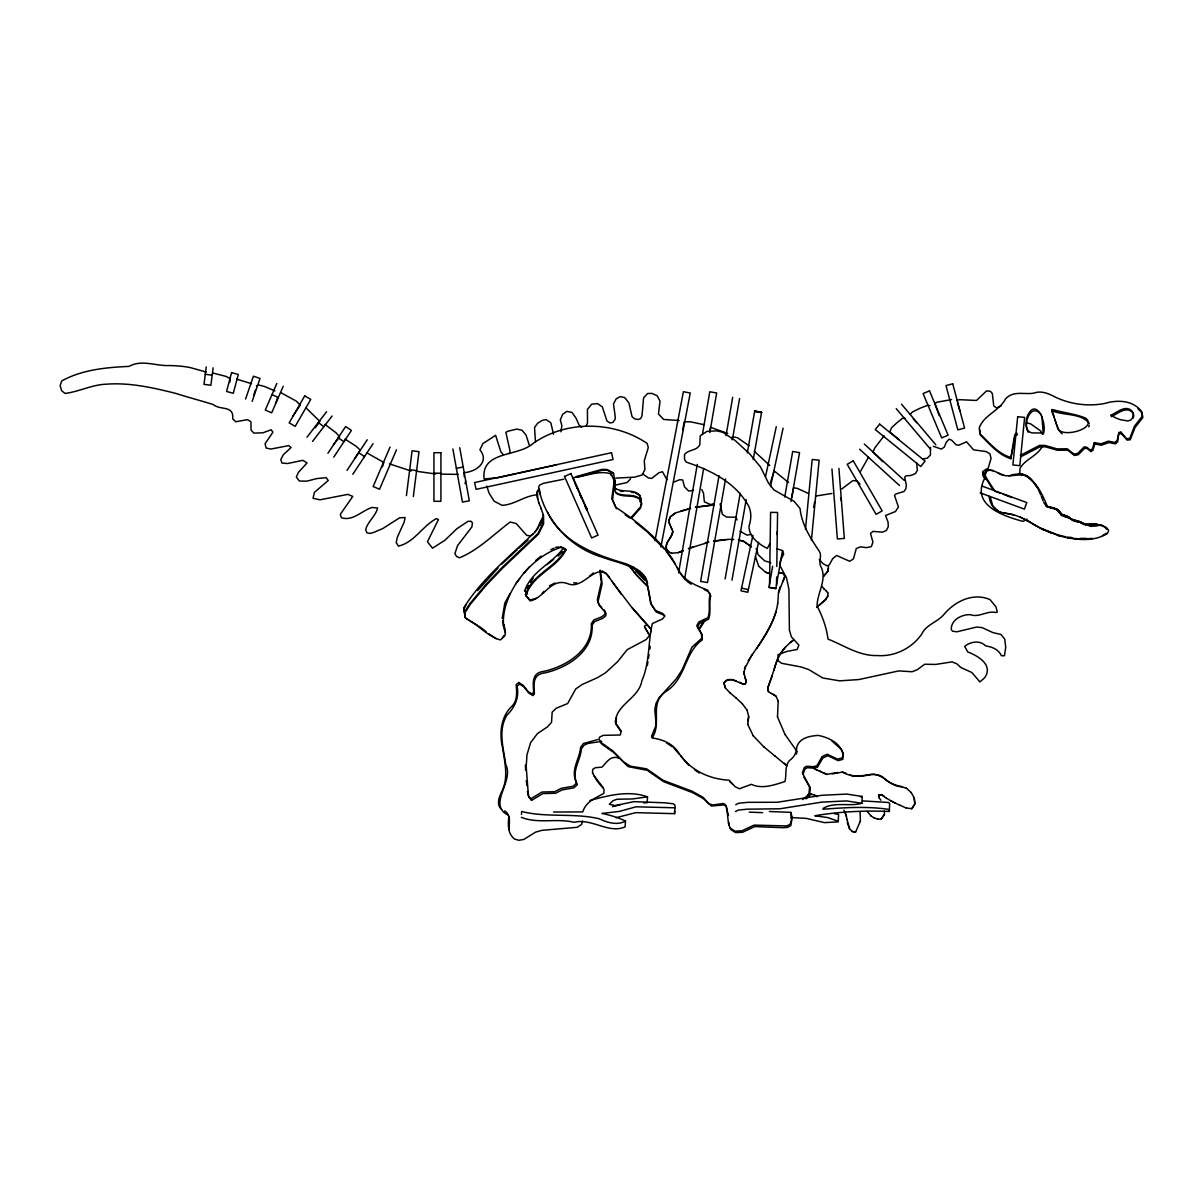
<?xml version="1.0" encoding="UTF-8"?>
<svg xmlns="http://www.w3.org/2000/svg" width="1203" height="1203" viewBox="0 0 1203 1203"><rect width="100%" height="100%" fill="white"/><g stroke="black" fill="none" stroke-linecap="round" stroke-linejoin="round"><path stroke-width="1.5" d="M592.598 772.973L592.613 769.484L595.335 767.694L601.906 767.183C607.049 762.221 610.342 754.807 619.455 758.266M769.544 585.169L770.597 512.358L777.574 512.463L776.792 566.478M776.521 585.275L776.642 576.944M884.37 811.138L884.431 814.611L881.152 819.243L878.055 819.168M743.665 671.845L746.191 681.063L745.409 683.815L742.898 684.071L731.815 679.379M743.725 674.447L745.334 666.131M777.228 534.643L777.303 531.576M747.77 724.417L748.732 716.627L747.093 710.191M777.514 716.868L778.191 701.169M791.183 817.529L806.431 818.416L824.446 822.626L838.19 821.875L838.596 814.521L833.95 813.514M838.341 821.348L827.799 817.604L814.807 815.754C839.544 811.649 864.145 810.431 889.318 811.454L888.22 809.303C866.521 806.145 844.506 807.589 822.987 809.258L823.228 808.341C834.491 801.514 849.333 806.837 861.904 803.288L862.175 796.461L846.762 794.085L822.085 795.273L777.364 802.266L747.815 802.341L738.702 803.213L735.755 804.702M889.318 811.454L889.649 803.514L888.476 802.476L862.611 800.897M1019.693 474.508L1020.024 468.313C1025.317 458.944 1037.437 456.132 1042.174 446.433M521.485 814.401L521.651 811.469C546.643 817.92 573.981 812.687 599.455 818.837C607.124 822.657 617.771 825.679 625.47 821.017C617.981 817.499 610.237 815.153 602.026 813.439L619.41 811.393L636.041 806.807L674.943 807.799L674.597 813.664L635.695 812.657L615.936 817.739M625.47 821.017L625.124 826.882C608.477 834.145 591.726 817.86 574.087 822.311C556.778 818.025 537.861 824.055 521.305 817.333M589.861 800.491C608.417 795.439 628.763 790.1 647.515 796.852L647.169 802.717L643.755 802.897M710.823 595.635C708.597 603.38 711.394 611.771 708.582 619.154L699.484 623.44L697.424 627.124L702.146 634.943L702.341 639.846C684.958 651.815 685.815 677.349 668.011 690.071C647.425 702.311 662.763 722.206 652.221 737.77M535.455 441.922L534.553 427.486L537.681 423.23L542.117 420.418L546.057 419.576L550.824 422.764L553.53 434.253M616.447 717.935L615.996 724.176L620.793 731.334M777.785 603.635L778.491 592.553L779.995 586.974M1042.76 432.749L1040.941 432.915A38.947 38.075 -19.5 0 1 1035.272 432.869C1025.136 434.403 1024.896 422.809 1027.362 416.103C1036.219 396.013 1047.557 423.907 1043.257 434.133L1041.903 416.133M983.242 474.689L983.452 472.012M649.951 648.973L650.176 646.297M1013.588 441.351L1013.813 438.704M805.469 529.335L812.19 459.486L819.138 460.147L811.408 540.312M614.086 486.598L614.718 480.298M614.282 488.974L615.064 481.095L613.35 472.944L607.064 469.471L602.071 469.365L576.117 476.599M650.988 631.876L651.274 628.989M406.419 495.636L412.088 450.794L419.005 451.666L413.336 496.508M206.209 366.96L203.984 384.358L210.901 385.246L213.126 367.832M582.598 821.063L581.605 824.431L577.245 827.303L541.771 830.356L535.53 832.16L523.906 839.423L518.914 840.28L514.643 839.108C507.395 833.514 508.102 824.536 508.749 816.672M710.131 429.727L710.462 427.306L727.725 433.471M560.974 431.802L561.846 425.546L560.312 419.817L562.658 414.343L566.884 411.366L571.966 412.449L576.072 418.178L579.064 425.08L581.696 427.351M732.025 439.787L732.477 436.689L737.484 437.727L749.048 445.757M1133.286 413.847L1132.7 417.817L1130.76 420.073L1127.843 420.945L1120.474 419.742A47.549 46.496 -19.5 0 1 1110.955 415.261C1117.301 412.148 1126.264 404.163 1132.474 411.591L1133.782 415.215L1133.376 417.862M803.018 774.341L804.987 768.988L807.439 767.709L813.845 768.176L817.499 767.198L822.867 757.965L827.875 755.695L838.205 760.642L842.807 759.349L843.408 753.755L841.108 749.243L831.829 740.883M647.349 665.515L647.936 661.83M648.507 658.161L649.079 654.477M748.627 716.462L747.875 721.063M229.698 382.343L230.284 378.84L226.329 376.479L213.066 373.095M796.506 754.191L796.972 751.394M502.222 618.372L504.809 603.124L510.027 593.56M614.237 480.884L611.816 498.448L615.831 507.305C636.748 521.275 657.094 537.26 671.77 557.921C677.379 567.26 681.289 578.402 691.214 584.207M678.582 572.839L697.274 464.433M702.477 434.163L709.785 391.772L716.672 392.96L709.83 432.599M684.522 579.455L703.68 468.283M719.033 475.711L700.612 581.395L707.484 582.583L725.559 478.929M726.01 435.666L732.687 397.366M732.657 438.238L739.574 398.569M772.642 566.342L768.958 587.455L775.83 588.643L782.401 550.974M784.732 497.034L792.687 451.471L799.559 452.659L791.033 501.561M725.123 578.944L740.236 493.215M747.334 452.914L754.717 411.02L761.589 412.223L753.258 459.531M731.995 580.162L746.191 499.591M655.018 540.598L683.394 391.697L690.251 393.005L660.928 546.899M777.664 603.47C775.409 620.162 766.01 634.808 756.702 648.477M672.703 531.109C672.342 538.042 662.597 543.861 667.59 550.974L668.312 551.56M979.708 429.381L980.385 435.11C989.437 443.832 998.445 454.899 1010.746 458.704L1014.595 435.516L1015.362 433.681L1017.076 433.215M1010.746 458.704L1015.091 436.884L1015.843 435.05L1017.558 434.599M682.612 430.328L684.236 421.712L690.597 421.847L703.845 424.629M465.065 483.651L465.606 480.989M791.875 497.185L793.514 487.801L797.439 488.418L808.1 493.335M1010.264 457.32C997.949 453.516 988.941 442.448 979.904 433.727L979.212 427.997C983.723 415.035 999.227 411.14 1005.482 398.96C1013.407 390.268 1024.234 394.779 1033.798 393.155C1040.986 390.328 1048.535 393.501 1054.896 396.9C1070.264 404.328 1088.023 406.674 1104.775 403.456C1117.286 399.637 1132.76 400.103 1141.452 411.306L1142.354 416.178L1134.534 426.118L1129.737 438.388L1126.594 438.749L1120.94 432.163L1118.895 432.509L1117.181 440.403L1114.865 442.509L1108.429 441.155L1100.865 443.847L1094.294 442.599L1092.519 448.779L1090.429 450.193L1086.775 447.23L1084.204 446.869L1077.693 453.411L1073.903 454.087L1067.196 448.779L1057.091 448.899L1044.986 445.456L1039.542 445.366L1020.309 455.411M1118.895 432.509L1117.677 441.787L1115.346 443.892L1108.925 442.539L1101.362 445.23L1094.775 443.967L1094.294 442.599M752.913 535.26L740.973 590.808L747.785 592.282L758.552 542.252M765.544 476.538L776.266 426.704M770.521 486.613L783.078 428.178M255.292 390.088L253.938 394.855M828.506 568.297L827.859 571.064L823.604 576.072M277.487 397.922L275.953 402.779M778.597 592.718L784.807 576.162M774.326 668.627L777.514 658.913M774.04 670.191C776.597 658.236 783.288 647.049 793.589 640.237M773.935 670.026L767.89 687.89L768.431 691.59M745.409 683.815L746.086 680.898L744.868 677.424M293.081 415.832L300.284 405.125L296.149 401.005L281.442 392.99M985.618 476.659C969.528 504.418 1001.708 515.606 1023.001 521.395L1027.046 519.079M640.522 505.967L641.41 503.095L640.342 499.35C633.68 492.629 623.229 497.546 615.891 492.493M639.846 501.696L640.733 498.809L639.665 495.08C633.004 488.358 622.568 493.29 615.229 488.238L613.921 485.365M769.92 543.485L767.303 548.448C758.582 543.967 748.883 536.989 749.018 526.132C751.619 518.358 751.785 509.726 746.687 502.869C733.289 481.17 709.605 469.922 686.327 462.163L684.522 459.546L684.537 454.493C688.311 449.396 696.958 450.945 699.815 444.689L700.206 435.817L706.928 431.411L716.717 430.839L722.823 432.268L735.228 440.599L749.379 453.546L760.491 466.929L768.537 483.185L773.965 489.937L794.07 501.305L800.04 508.493C801.724 524.598 810.566 538.403 819.438 551.47C822.16 555.966 818.506 561.094 820.536 565.876C827.859 579.38 817.063 592.387 817.108 606.056C822.596 616.703 826.491 627.44 828.025 639.139C843.95 645.274 858.822 656.056 877.167 655.56C890.927 656.597 904.611 651.5 914.731 642.191A52.195 52.195 0 0 0 921.693 634.161C926.355 624.222 937.964 622.101 944.34 613.966C955.362 601.034 973.438 592.327 990.039 599.635L995.964 606.883L997.287 612.071L995.768 612.507C987.287 610.342 979.242 617.891 970.235 614.688C961.768 614.222 950.505 620.177 951.332 629.786L952.626 631.229L956.926 631.801L976.716 627.019L982.219 627.665L992.971 632.613L1001.001 634.477L1004.731 639.169L1005.723 647.364L1004.475 655.755L1001.482 655.74C998.249 649.169 992.189 646.943 985.663 645.936C980.204 639.936 970.415 641.56 964.671 646.372L967.753 651.951C977.994 655.8 993.678 665.003 984.61 677.785L979.904 681.936L971.889 672.537L960.791 667.47L956.941 663.891L952.054 661.891L935.648 664.432L924.641 664.251L917.197 669.785L912.009 671.755L898.852 670.898L858.912 679.545L839.679 680.853L822.807 677.996L808.717 669.575L801.048 666.928L781.574 663.304L777.98 660.658L778.04 654.703L786.687 651.485L797.153 649.47L798.882 645.094L791.439 636.943L789.409 630.252L788.912 589.244L786.506 577.786L779.679 565.124L780.552 560.433L783.649 554.057L782.792 550.673L776.642 548.673M382.449 466.824L383.817 462.448L366.915 452.914M509.29 453.561L510.057 451.095L505.861 432.313L507.771 431.291L516.688 429.08L521.997 430.238L526.057 435.035L529.32 445.2M987.738 469.606L991.046 458.448L989.919 453.802L985.874 451.501L973.573 449.862L966.55 441.817L958.626 445.275L955.964 444.659L951.678 440.223L949.107 439.14L946.28 442.283L944.205 447.2L941.317 449.095L933.302 446.283M1057.332 426.689C1058.249 439.712 1099.046 428.764 1085.617 418.118C1075.482 413.952 1064.294 412.915 1053.783 409.862C1049.106 408.659 1053.843 415.306 1054.114 417.561M1051.918 409.426L1055.302 420.824M674.943 807.799L674.958 805.093L673.229 803.769L664.943 802.822L633.966 801.649L615.004 805.574L609.335 804.311L612.838 800.822L616.823 799.258L632.613 798.927L647.515 796.852M674.597 813.664L674.612 810.942M245.577 399.035L253.412 376.193L260.013 378.449L252.179 401.291M744.446 669.139L752.146 654.432M782.988 581.726L784.912 576.327L782.687 573.019L779.379 572.944M1094.775 443.967L1093.001 450.163L1090.926 451.576L1087.256 448.614L1084.7 448.253L1078.189 454.794L1074.399 455.456L1067.693 450.163L1057.572 450.283L1045.482 446.824L1040.039 446.749L1020.791 456.794M1088.745 426.885L1089.347 425.26M776.191 611.094C770.582 629.56 758.657 644.883 748.206 660.778M772.371 675.53L767.77 687.725L768.311 691.424L770.627 693.154M668.913 520.719L670.597 516.673L675.454 513.125M390.058 447.05L373.141 486.523L379.546 489.26L396.464 449.802M563.621 547.816C552.613 563.38 531.531 570.989 524.794 590.598L527.32 594.026M560.628 546.613L565.575 549.139C556.523 567.5 532.057 573.831 525.47 594.899L530.162 600.883C544.177 598.252 550.508 577.59 567.545 583.56C583.786 591.049 596.748 559.215 609.47 577.666M565.575 549.139L565.921 549.936C556.869 568.297 532.418 574.628 525.831 595.696M735.499 811.529L738.447 810.055L747.559 809.168L779.905 808.792L821.829 802.115L846.506 800.912L861.904 803.288M276.825 383.486L265.277 410.043L271.683 412.824L283.231 386.268M847.258 822.521L849.529 828.732L852.325 831.589L855.634 832.025L860.25 821.378M585.921 426.313L587.515 423.02L587.41 409.441L591.665 404.178L597.59 403.591L602.357 406.915L606.913 420.93L609.861 422.93L612.944 422.403L615.034 419.456L615.259 416.96L613.5 403.832L616.222 398.779L620.372 396.599L624.823 397.622L628.943 403.08L632.056 416.659L634.522 418.809L637.876 419.516L640.658 418.599L642.011 415.697L643.575 397.862L647.59 393.516L652.041 393.426L657.199 395.772L660.011 401.2L658.477 414.027L663.71 419.471L679.109 420.509M542.598 518.704L537.47 529.019L535.079 531.576M540.042 525.44L542.974 519.546M466.328 604.372L464.072 608.853L465.456 618.207C477.802 624.116 487.275 636.387 500.373 639.951L504.613 636.146L505.516 633.169L503.2 625.124M464.388 612.312L469.922 603.575L485.982 584.387L502.072 567.53L538.132 533.29L543.26 522.959L543.185 514.719M464.734 613.094L470.268 604.372L486.328 585.184L502.433 568.327L538.493 534.072L543.621 523.741L543.545 515.516L541.064 508.403M770.386 482.659L774.206 470.914L788.582 482.538M542.794 517.501C538.598 523.546 537.591 532.749 530.117 535.846L526.703 535.365L516.207 523.531L510.162 522.027C493.831 534.252 478.238 550.177 459.546 557.786L456.584 556.478L454.899 553.666L457.576 545.621L471.862 526.944L472.493 522.884L470.944 521.23L467.952 521.365L456.809 528.794L444.884 540.282L432.509 548.162L427.426 541.756L438.403 519.666L436.478 518.583C422.554 525.846 414.133 542.673 398.434 546.087L396.208 542.613L397.366 537.155L404.103 522.237L405.125 517.516L399.591 517.831L382.689 528.613L373.396 532.538L369.938 533.425L366.84 532.794L365.667 529.546C367.877 521.395 375.637 516.147 377.652 507.967L371.953 507.471C361.953 510.658 352.674 521.516 341.411 517.711L340.284 514.403L352.765 496.418L347.923 494.373L320.028 499.801L313.051 498.313L314.374 492.418L328.239 480.493L326.224 477.636L316.6 478.614L307.066 481.125L299.321 481.05L296.329 477.05L298.449 472.343L307.036 462.96L302.87 460.328L287.622 463.516L281.908 463.035L280.78 459.561L283.397 454.644L291.066 447.546L288.78 445.606L271.036 449.035L266.179 448.087L265.066 443.787L272.931 432.178L271.111 429.772L262.84 432.839L253.878 433.095L251.036 430.042L250.946 421.742L247.427 419.652L235.758 421.757L232.705 418.809C234.029 404.794 220.435 410.689 213.247 404.539C201.066 400.704 188.39 397.471 176.074 393.486C153.428 387.742 129.593 382.374 106.21 384.193C91.969 384.689 78.842 391.757 65.082 393.426L61.684 390.764L60.15 385.742L61.699 380.96C81.804 369.772 106.135 367.366 128.932 366.419C141.759 359.291 155.458 366.043 168.961 365.562A122.631 122.631 0 0 1 189.879 367.471L206.224 372.073M860.34 471.636L868.476 457.26M813.574 507.305L814.687 502.207M526.944 588.462L528.734 585.5M530.508 582.538L533.185 578.072M354.855 458.388L360.148 450.087L356.208 446.283L344.99 439.08M699.424 627.936L704.808 619.515M699.785 628.733L705.153 620.312M911.754 808.611L914.791 803.875L914.19 797.95M827.784 595.981L825.318 599.771L819.093 605.079M327.908 453.32L345.622 426.554L351.426 430.403L333.727 457.17M347.005 470.403L367.261 439.787M352.825 474.253L373.08 443.636M315.291 427.757L319.863 421.456L305.938 407.757M333.502 444.614L338.494 438.223M881.032 819.078L884.31 814.446M640.071 507.41L631.049 517.561M539.064 488.914L537.109 491.486L536.718 495.05L538.839 502.944M539.41 489.711L537.455 492.283L537.681 499.125M306.991 437.17L326.569 411.757M312.524 441.426L332.103 416.012M515.44 584.192L519.726 578.628M524.012 573.064L529.636 566.598M780.867 652.808L785.273 647.124M502.373 637.77L504.268 635.349M884.055 435.832L874.746 448.012L873.032 452.042L882.686 461.621M477.576 590.613L498.057 567.981M542.222 593.335L543.861 591.41M910.205 414.358L912.415 411.982L919.829 408.328L927.408 405.351L929.934 405.561M532.673 534.132C508.583 557.44 481.456 579.199 463.696 607.996L465.095 617.41L469.486 620.808M630.643 478.779L627.124 482.493L614.252 485.365M600.357 570.297L602.132 583.771L598.147 601.244L599.109 605.139L606.117 613.395L605.695 615.906L602.553 618.417L594.583 621.59L592.117 625.319C593.65 651.334 567.515 667.891 544.718 672.928C531.711 674.387 534.192 685.379 534.373 693.966L532.899 695.514L532.102 693.936L533.576 692.372C533.395 683.8 530.914 672.808 543.921 671.334C566.718 666.297 592.853 649.74 591.32 623.74L593.786 619.996L601.756 616.823L604.898 614.312L605.32 611.801L603.936 609.756M558.222 556.057L562.733 551.621M631.395 518.343L640.417 508.207L641.755 503.892L640.688 500.147C634.026 493.425 623.575 498.343 616.237 493.29L613.936 488.177M501.771 564.102L517.32 549.621M823.724 576.237L827.965 571.245L828.446 566.087M518.613 548.403L528.102 540.012M589.53 576.237L593.38 572.899M816.702 607.41L825.423 599.936L827.905 596.147L827.739 592.673M802.732 799.574L808.927 794.266L809.604 786.612L803.905 777.243M805.86 798.927L809.589 795.739L810.251 788.1L802.371 772.867L804.326 767.514L806.792 766.236L813.198 766.702L816.852 765.725L822.22 756.492L827.228 754.221L837.559 759.168L842.16 757.875L843.108 755.409C841.905 743.574 828.672 737.469 818.311 735.409C809.935 735.965 799.484 737.725 796.777 747.123C796.657 752.552 793.92 757.559 789.394 760.582C784.176 766.792 786.912 774.642 784.912 781.574C774.221 784.837 762.341 789.499 751.379 784.341L739.379 788.762L735.108 786.702L729.093 780.191C709.078 779.198 689.77 769.98 678.642 752.792C672.883 743.71 662.928 739.514 652.733 738.056L651.575 736.296L656.176 725.018L654.778 709.469L656.011 703.424L658.943 697.905L675.996 679.124L681.951 670.191L691.951 647.169L701.68 638.372L701.499 633.47L696.778 625.65L698.823 621.966L707.935 617.665C710.747 610.297 707.95 601.906 710.176 594.162L707.319 589.936C695.394 585.35 682.402 580.237 677.124 567.44M535.651 560.568L541.094 556.057M532.102 693.936L527.997 691.499L523.47 685.59L518.854 682.507L516.177 684.612C516.809 692.612 517.786 701.755 510.583 707.469C500.403 718.462 499.425 734.462 502.659 748.401C504.719 761.995 508.418 776.672 502.568 789.83C499.816 795.514 495.516 804.281 501.561 809.333M532.899 695.514L528.794 693.078L524.267 687.184L519.651 684.086L516.974 686.206C519.606 697.439 514.764 707.364 506.839 715.319C497.681 730.492 503.621 748.311 505.741 764.506C514.463 781.514 486.974 804.551 508.117 815.063M546.929 564.643L553.621 559.395M790.221 642.417L793.469 640.071M841.844 488.929L852.882 480.583L856.897 480.989L860.025 483.997M612.492 806.672L620.372 804.717M1102.414 535.636L1106.444 533.245M647.199 624.628L644.387 626.177L649.53 635.53L646.191 639.545L627.109 649.74L617.545 661.755L605.47 672.823L597.665 677.575L582.072 684.552L575.756 688.928L567.651 703.544L556.207 708.251L552.162 712.146L551.545 722.371L547.32 726.958L537.425 733.619L530.598 742.672L526.974 754.852L526.192 766.717L528.237 793.093L529.004 797.303L531.546 800.341L542.854 793.619L555.53 793.258L562.087 789.92L574.011 787.8L577.32 784.657C570.944 771.123 580.222 761.725 581.425 748.867L584.192 745.123L588.072 743.424L601.711 741.334M549.395 585.831L554.989 583.034M550.869 549.711L554.042 548.162M564.553 476.493L570.899 473.606M713.379 503.636L710.898 504.689L704.387 501.846L703.499 493.215L701.785 489.471M1000.941 406.073L996.58 407.832L993.753 406.012L992.34 393.561L990.46 391.351L986.535 390.87L976.535 400.464L959.182 399.667L956.731 400.644M529.049 796.732L530.749 798.762L542.057 792.025L554.733 791.679L561.29 788.326L573.214 786.206L576.523 783.063C570.147 769.529 579.425 760.131 580.628 747.274L583.395 743.529L597.47 739.619M256.45 385.892L258.765 384.975L264.81 386.584L274.885 390.915M678.281 552.523L683.334 550.538M683.439 550.703L678.402 552.688L671.56 553.154M688.477 548.538L708.717 542.267M688.582 548.703L693.785 546.688M673.56 482.238L679.71 479.696L682.748 480.012L684.447 486.794L688.763 491.08L693.499 490.313M986.731 468.824L982.64 471.711L983.092 476.117L985.648 479.275M750.943 534.327L747.168 535.185L739.995 531.26M832.296 773.89L842.371 772.1L846.115 773.334M837.604 772.506L826.807 774.341L823.017 772.762M577.951 476.944L602.432 470.162L607.41 470.268L613.695 473.741M680.868 511.095L690.447 508.313M690.552 508.478L675.349 512.959L670.477 516.508L668.808 520.553L669.815 524.869M551.275 465.997L556.147 465.005M536.343 598.282L529.816 600.086L525.47 594.899M815.679 496.057L831.965 493.456M516.267 473.726L498.674 477.591L484.102 478.989C480.929 450.599 517.576 457.08 532.824 443.666C565.906 420.012 613.891 420.824 647.124 443.396L648.282 447.591L644.267 460.734L644.943 469.516L642.071 475.05L634.492 477.155L615.891 478.102M518.027 473.35L549.545 466.388M563.831 479.185L543.41 483.32L539.606 485.125L538.598 487.14C544.493 520.057 570.267 547.846 602.372 557.23C617.049 562.824 635.319 565.034 645.695 578.177M705.289 542.809L708.612 542.102M713.574 541.034L725.815 539.515M713.695 541.215L727.71 539.53M536.869 494.839C524.478 495.801 514.523 504.764 502.072 505.335L494.147 501.2L489.065 493.095L486.794 486.087M860.416 796.792L862.175 796.461M951.588 399.576L936.851 402.238L934.926 403.787L939.242 415.667M456.358 468.298L463.23 467.065M880.897 800.221L879.122 797.8L878.912 795.003L881.438 794.566L886.641 798.446M878.912 795.003L881.543 794.732L884.28 796.461M1119.376 433.892L1121.437 433.546L1127.091 440.118L1130.218 439.772L1135.03 427.501L1142.85 417.561L1141.948 412.689L1137.963 408.749M555.636 547.395L558.974 546.869M1091.617 524.343L1083.963 524.192M1009.122 475.892C1030.46 467.426 1041.181 491.29 1047.663 507.14M923.092 458.824L927.212 458.253L930.445 455.02L930.46 447.321M695.454 507.155L713.755 504.809M695.575 507.32L713.86 504.974M730.296 679.439L725.8 680.612L724.011 682.958L725.289 687.921M808.251 794.311L814.04 794.717M808.356 794.476L811.935 794.145M1092.474 538.433L1080.745 539.064L1067.572 537.786M745.289 683.65L742.792 683.905L739.484 682.281M553.515 812.04L582.748 811.905C585.966 801.409 595.47 798.236 603.876 793.303L604.011 789.243L596.974 780.807L592.447 772.747M905.092 418.208L902.265 418.418L896.927 422.809L891.664 427.591L889.709 431.997L899.273 439.772M1085.783 524.583L1093.392 523.786L1101.933 525.335M727.604 539.35L733.83 539.455M1080.189 538.403L1086.159 538.373M433.937 473.2L440.915 473.23M1052.399 410.809C1063.978 415.832 1081.136 412.809 1089.256 423.426M749.274 812.145L762.612 812.657M573.636 582.854L576.854 582.899M440.749 474.147L458.358 474.358M779.499 573.109L782.792 573.184M726.702 807.348L728.492 823.739L730.747 829.484L735.559 832.611L742.492 832.296L754.792 826.581L782.882 827.679L787.514 827.408L790.822 825.679L792.206 817.198L790.717 812.356L769.409 811.499M1077.918 520.809L1072.865 520.162M1094.204 524.072L1097.647 524.343M1099.091 525.335C1088.745 528.538 1081.647 521.049 1072.053 519.861M1065.091 515.47L1059.993 513.666L1056.505 508.944M416.418 471.26L435.591 473.967M1062.294 514.944C1069.452 515.23 1073.467 523.125 1081.001 522.192M1067.001 537.124L1071.783 537.515M409.697 469.681L416.614 470.599M906.175 807.905L911.874 808.777L914.912 804.04L914.295 798.115L911.212 792.506M993.407 470.749L989.257 470.223L986.655 471.155L984.956 475.786L995.031 491.335L1000.279 493.23M205.277 374.283L212.194 375.186M620.252 491.155L622.763 491.486M852.22 831.423L855.634 832.025M1004.114 513.14C1015.708 514.012 1026.189 519.44 1035.768 525.696M1019.422 473.411L1026.625 475.681L1029.888 477.922M1018.896 473.501L1022.896 474.117M1024.535 475.185C1015.497 473.696 1005.979 478.944 997.603 472.599M902.385 786.582C889.964 787.484 883.634 772.958 871.062 774.506C861.168 776.807 851.243 777.379 842.265 771.935M1049.046 506.944L1057.302 509.245L1059.723 512.448M1053.828 507.861L1046.099 506.102M1050.49 507.937C1059.016 506.628 1060.204 517.591 1068.339 516.869M1013.843 514.914L1000.054 512.162M768.988 587.29L775.86 588.493M754.687 411.185L761.559 412.403M754.657 411.411L761.529 412.614M631.199 492.132L634.086 492.689M741.544 588.147L748.356 589.605M1067.407 516.523L1062.324 514.989L1058.851 510.267L1046.745 506.794L1043.618 502.237M738.447 539.967L743.243 541.019L751.364 546.628M738.552 540.132L743.349 541.185L751.484 546.794M1080.083 521.846L1073.437 520.839L1068.008 516.794M1103.377 526.328C1095.136 522.658 1085.392 528.734 1078.715 520.884M1057.362 534.734L1065.241 536.703M1058.76 535.711C1074.384 539.801 1092.865 542.463 1107.361 533.576L1108.715 530.538L1106.971 528.057L1102.444 525.997M236.765 379.171L251.517 383.697M1027.527 423.005L1030.73 423.922L1040.7 430.99L1042.369 434.042M1003.167 494.238L1011.918 497.561M770.747 562.718L764.627 560.824L758.146 554.718L756.236 548.478M849.784 774.943C860.596 779.303 872.761 769.98 883.137 777.333C889.303 784.702 898.4 785.348 906.641 788.401M826.927 774.506L819.228 770.837M389.471 463.877L411.17 471.02M736.176 680.703L727.98 679.515L723.89 682.793L725.183 687.755L730.071 692.943M874.355 817.92L878.16 819.333M1058.174 535.034L1041.933 528.673M1059.693 536.057L1042.565 529.38L1026.159 520.012M817.454 770.206L821.183 771.845M982.595 486.283L1026.791 502.583L1024.385 509.14L980.174 492.839M1060.911 515.17L1091.572 526.478M663.424 614.974L656.146 611.951L651.274 604.507L648.252 588.808M817.574 770.371L813.784 768.1M668.838 552.012L671.665 553.32M770.521 692.988L776.146 696.357M899.949 805.213L906.28 808.07M1041.121 528.373L1051.422 533.17M271.968 394.674L278.344 397.486M1003.858 475.275L992.49 470.418L988.34 469.877L985.723 470.809L984.039 475.441L992.55 488.974M726.056 806.025L723.68 804.972L711.379 806.025L703.725 798.837L692.717 792.672L663.71 781.739L647.274 770.326L628.192 766.627L613.56 752.416L601.56 743.89L599.56 740.732M900.07 805.393L890.581 800.762M704.116 589.575L707.966 591.41L709.875 594.222M1101.136 525.034L1105.557 527.079M995.693 509.771L998.505 511.125M1000.986 512.493C993.873 510.358 989.768 503.486 989.212 496.373M895.483 803.318L886.536 798.281M565.921 549.936L560.989 547.395C530.658 556.463 500.628 594.417 503.561 625.921M1033.392 524.358L1043.482 529.711M470.884 621.545L477.741 625.425M1020.37 517.125L1027.633 521.019M610.673 474.809L611.68 475.35M813.92 794.551L817.228 796.762M871.243 816.175L874.476 818.085M601.996 570.899L606.282 573.335L621.44 594.477M496.222 638.748L488.869 633.831M1066.008 515.546L1071.287 519.425M730.101 828.01L734.913 831.138L741.845 830.822L754.146 825.108L786.852 825.935L790.176 824.205L791.454 820.416L790.717 812.356M635.515 492.959L638.537 494.944M338.148 437.832L343.953 441.712M358.72 452.689L364.524 456.569M694.717 769.905L699.394 773.033M666.522 742.883L672.041 746.612M1025.813 475.38L1032.369 480.929M1027.332 476.403L1029.497 477.892M813.905 768.266L816.1 769.785M625.199 514.809L629.56 517.831M754.266 451.23L769.755 465.456M1080.565 521.891L1083.106 523.455M773.183 694.146L776.025 696.191L778.296 701.334M479.065 626.252L486.042 631.575M318.314 422.464L323.833 426.749M774.958 755.965L786.912 765.905M324.945 424.388L336.163 432.869L339.682 436.915M998.159 511.14L992.791 505.831L990.129 496.719M635.244 522.117L647.8 532.343L664.131 548.839M763.875 746.852L775.063 756.131M1062.084 433.877L1058.926 430.403L1056.399 424.148M729.95 692.778L735.815 697.77M1132.97 412.975C1126.76 405.531 1117.782 413.531 1111.437 416.644L1110.955 415.261M758.627 566.147L765.634 572.252A20.406 20.406 -33.8 0 0 769.318 573.47M824.04 588.944L826.326 591.004M729.74 781.664L732.657 784.221M1068.82 517.095L1070.7 518.749M864.31 444.057L904.19 480.358M859.619 449.215L899.498 485.516M642.477 473.681L648.492 478.027L651.695 478.418L658.883 472.764L662.447 471.726L667.018 479.817M906.521 788.236L911.318 792.687M735.695 697.605L742.311 703.785M668.943 552.177L666.868 549.455M504.643 810.852C511.786 815.378 508.674 823.333 509.17 829.95M784.371 763.303L786.807 765.74M1030.595 478.629L1037.693 488.027L1040.73 494.959M646.778 581.62L633.214 567.199M635.635 570.733L644.597 579.861M647.485 585.966L635.966 574.222L629.786 566.162M647.846 586.763L636.312 575.019L629.109 565.605M753.228 735.8L763.98 747.018M913.288 419.035L916.806 422.734M650.492 628.297L632.207 607.65M650.838 629.094L632.552 608.432L611.56 580.793M819.288 559.515L822.987 563.651L827.123 565.831L829.348 564.854L832.687 558.643L836.611 555.47L849.694 561.29L853.423 558.869L856.31 548.478L860.641 546.809L866.355 547.651L871.363 546.643L872.927 542.132L870.506 533.335L873.077 531.38L882.431 532.162L886.416 530.463L888.265 526.719L888.085 522.252L885.543 515.501L895.423 511.546L898.446 506.989L894.506 495.441L895.904 493.982L904.055 491.441L905.889 488.659L906.37 485.245L904.671 477.23L905.994 475.877L911.062 475.426L915.498 473.516L917.378 470.283L916.626 462.734M644.853 627.53L648.733 633.936M673.409 747.544L679.304 754.266M680.492 755.649L688.853 765.394M867.198 811.439L871.348 816.341M901.498 404.208L935.829 444.824M896.235 408.659L930.551 449.275M524.794 590.598L526.959 593.184M826.22 590.838L827.844 592.853M601.726 607.726L598.312 603.545L597.35 599.665L601.335 582.177L599.786 570.402M666.161 551.139L675.184 564.057M503.004 454.403L500.824 451.711L495.636 435.321L482.869 443.606L479.922 449.817C489.741 461.877 476.448 471.756 464.102 472.644L464.238 476.614M1041.166 414.554C1030.866 401.997 1022.61 423.877 1028.324 432.238M603.214 787.649L593.756 775.469M822.115 586.417L824.145 589.124M742.206 703.62L747.213 710.356M983.904 476.418L985.092 478.027M1104.745 526.779L1106.489 529.245M784.867 734.251L796.792 751.108M547.56 512.222C562.357 542.884 595.711 554.944 626.177 563.846C635.169 567.681 645.62 572.763 647.59 583.425M1035.106 484.268L1037.031 487.32M720.131 503.892L722.386 514.358L726.627 517.079L735.845 517.245L737.048 519.952M671.981 529.109L669.033 522.628M670.612 526.764L672.823 531.275C672.703 537.561 665.199 541.696 666.402 548.117M616.492 508.779L612.462 499.922L614.883 482.358L611.034 473.877C598.823 469.892 585.35 476.599 572.989 477.651L577.56 488.057M586.778 508.538L580.823 495.576M843.935 810.175L846.536 816.341M849.649 828.897L846.957 819.318M518.854 682.507L519.651 684.086M530.749 798.762L531.546 800.341M747.649 724.251L753.334 735.965M614.297 486.207L615.59 489.08M584.793 505.786L586.763 510.162M570.823 473.411L598.041 535.124L591.65 537.952L564.433 476.238M579.951 494.749L581.335 497.907M576.899 486.568L581.485 497.05M777.394 716.687L784.988 734.416M575.26 483.756L577.275 488.463M538.493 502.147L541.41 509.2M1041.317 496.403L1043.046 500.779M586.132 507.064L587.29 510.087M502.508 620.793L504.839 628.883M1120.94 432.163L1121.437 433.546M1090.429 450.193L1090.926 451.576M1054.82 419.456L1056.039 422.93M755.394 556.387L758.732 566.312M957.498 402.659L959.949 411.155M845.378 813.033L847.062 819.484M1055.542 421.546L1056.881 425.531M640.041 495.937L641.109 499.666M840.506 497.696L841.423 500.899M539.982 493.982L539.245 488.613M527.44 791.499L528.207 795.709M459.741 447.742L469.305 500.839L462.448 502.072L452.869 448.975M503.892 624.613L504.463 628.041M504.583 628.943L505.17 632.372M646.928 581.951L650.628 603.034L655.5 610.477L662.763 613.5L664.913 615.936L662.507 618.959L652.342 623.575C647.936 642.161 649.846 662.642 641.876 680.733C638.883 698.672 615.62 704.356 615.35 722.702L621.259 731.123L620.237 734.988L603.289 735.349L599.53 737.153L598.899 739.259L600.914 742.416L612.913 750.943L623.891 762.176L630.402 766.176L646.628 768.852L663.064 780.266L692.056 791.198L703.078 797.363L708.808 803.769L712.958 805.002L723.033 803.499L725.409 804.551L728.492 815.363M526.328 780.582L526.899 785.619M728.928 822.416L729.153 825.213M838.912 468.403L844.341 538.433L837.378 538.959L831.95 468.944M879.032 795.183L879.228 797.98M525.395 765.123L525.636 770.311M860.115 811.92L860.371 821.544M769.198 573.305A20.406 20.406 -33.8 0 1 765.529 572.087M1017.678 416.719L1012.866 464.975L1019.813 465.666L1024.625 417.411L1017.678 416.719M231.593 372.629L226.555 391.471L233.292 393.276L238.329 374.449L231.593 372.629M304.72 395.907L289.156 422.87L295.201 426.358L310.765 399.396L304.72 395.907M879.649 424.148L875.243 429.561L920.716 466.523L925.122 461.11L879.649 424.148M853.243 460.809L847.213 464.298L876.115 514.373L882.16 510.884L853.243 460.809M929.513 390.87L923.077 393.576L941.678 437.907L948.114 435.215L929.513 390.87M952.716 383.787L945.979 385.592L957.844 429.877L964.58 428.073L952.716 383.787M611.545 452.719L474.584 482.553L476.072 489.365L613.034 459.531L611.545 452.719M440.915 452.704L433.937 452.704L433.937 501.305L440.915 501.305L440.915 452.704"/></g></svg>
